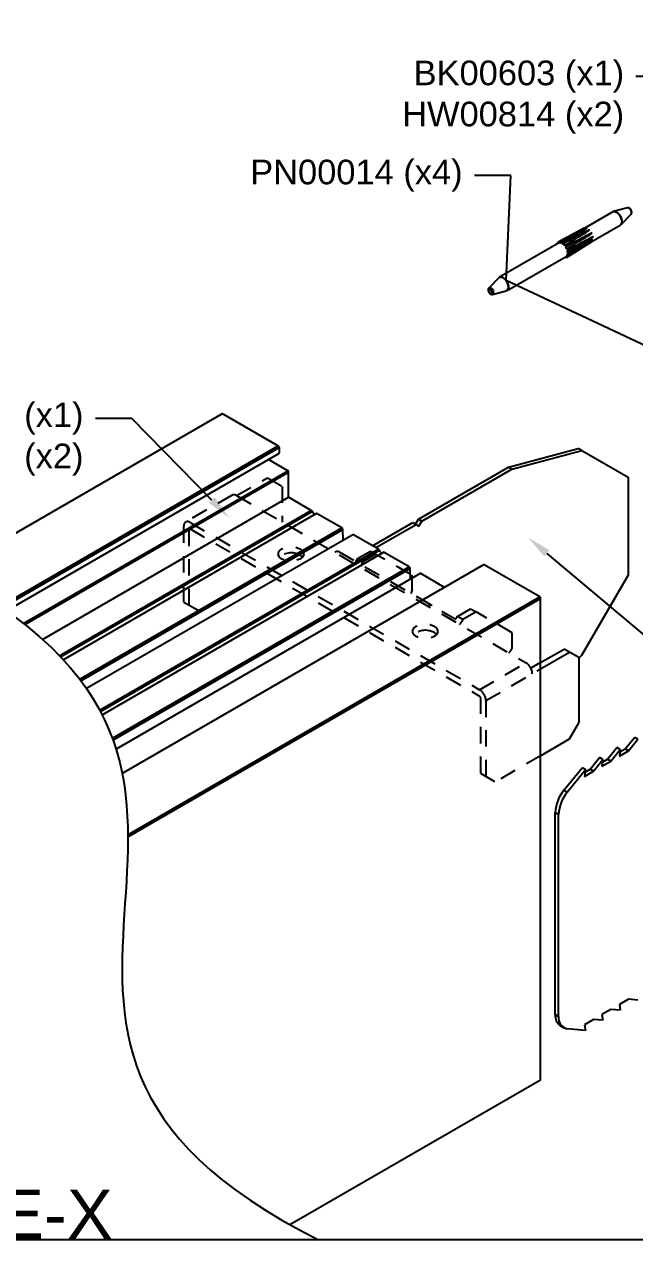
# Model space of a CAD drawing. Header units: inches. Extents: x -3.4 to 11.5, y -14.4 to 0.3.
# Drawn here: x 1.57 to 6.21, y -14.38 to -5.14 of the extents above; entities that cross this region are included whole.
import ezdxf
from ezdxf import colors
from ezdxf.entities.mleader import LeaderData, LeaderLine
from ezdxf.math import Vec2, Vec3

# ---------------------------------------------------------------- set-up
doc = ezdxf.new("R2010")
doc.units = ezdxf.units.IN
doc.header["$LTSCALE"] = 0.5
doc.header["$MEASUREMENT"] = 0
doc.linetypes.add('HIDDEN', pattern=[0.375, 0.25, -0.125])
for name, color, linetype in [('Brackets', 181, 'CONTINUOUS'), ('FAB DWG', 221, 'CONTINUOUS'), ('Hardware', 242, 'CONTINUOUS'), ('Housing', 150, 'CONTINUOUS')]:
    doc.layers.add(name, color=color, linetype=linetype)
doc.layers.add('Text-Unprinted', color=131, linetype='CONTINUOUS', plot=False)
doc.styles.add('LSAD_Standard', font='arial.ttf')

msp = doc.modelspace()

# ---------------------------------------------------------------- linework, layer by layer
at = {"layer": 'Brackets', "transparency": 16777216}
for p, q in [((5.2521, -8.5072), (5.7825, -8.3652)), ((5.2775, -8.5219), (5.8079, -8.3798)), ((5.8079, -8.3798), (5.7825, -8.3652)), ((5.8079, -8.3798), (6.1614, -8.584)), ((4.5671, -8.9028), (5.2522, -8.5073)), ((4.5925, -8.9174), (5.2778, -8.5218)), ((5.2775, -8.5219), (5.2521, -8.5072)), ((6.1614, -8.584), (6.1614, -9.3275)), ((4.217, -9.1048), (4.5229, -8.9283)), ((4.2424, -9.1195), (4.5483, -8.9429)), ((4.5229, -8.9283), (4.5483, -8.9429)), ((4.545, -8.941), (4.5671, -8.9028)), ((4.5483, -8.9429), (4.5704, -8.9557)), ((4.5671, -8.9028), (4.5925, -8.9174)), ((4.5704, -8.9557), (4.5925, -8.9174)), ((6.1613, -9.3276), (5.8078, -9.94)), ((5.4956, -9.9931), (5.6735, -9.8904)), ((5.4956, -10.0419), (5.7157, -9.9148)), ((5.7865, -9.9556), (5.6735, -9.8904)), ((5.8078, -9.94), (5.7865, -9.9589)), ((5.7865, -9.9556), (5.7865, -10.4515)), ((5.7157, -10.5739), (5.7865, -10.4515)), ((5.4956, -10.701), (5.7157, -10.5739)), ((6.1385, -10.6502), (6.2094, -10.5619)), ((6.1639, -10.6649), (6.2348, -10.5766)), ((6.2348, -10.5766), (6.2094, -10.5619)), ((5.8726, -10.8037), (5.9436, -10.7154)), ((5.9689, -10.7301), (5.9436, -10.7154)), ((6.0055, -10.727), (6.0765, -10.6387)), ((6.0309, -10.7416), (6.1019, -10.6533)), ((6.1019, -10.6533), (6.0765, -10.6387)), ((6.1019, -10.6533), (6.0947, -10.7048)), ((6.0947, -10.7048), (6.1639, -10.6649)), ((6.0991, -10.6729), (6.1385, -10.6502)), ((6.1639, -10.6649), (6.1385, -10.6502)), ((5.673, -10.9633), (5.8106, -10.7922)), ((5.6984, -10.978), (5.836, -10.8068)), ((5.836, -10.8068), (5.8106, -10.7922)), ((5.836, -10.8068), (5.8288, -10.8583)), ((5.8333, -10.8264), (5.8726, -10.8037)), ((5.898, -10.8184), (5.8726, -10.8037)), ((5.898, -10.8184), (5.9689, -10.7301)), ((5.9689, -10.7301), (5.9617, -10.7816)), ((5.9617, -10.7816), (6.0309, -10.7416)), ((5.9662, -10.7497), (6.0055, -10.727)), ((6.0309, -10.7416), (6.0055, -10.727)), ((5.8288, -10.8583), (5.898, -10.8184)), ((5.673, -10.9633), (5.6984, -10.978)), ((5.6321, -11.1489), (5.6067, -11.1342)), ((5.6067, -12.6684), (5.6067, -11.1342)), ((5.6321, -12.6831), (5.6321, -11.1489)), ((6.1639, -12.5531), (6.0947, -12.5931)), ((6.2348, -12.5595), (6.1639, -12.5531)), ((6.0309, -12.6299), (5.9617, -12.6698)), ((6.1019, -12.6362), (6.0309, -12.6299)), ((6.0947, -12.5931), (6.1019, -12.6362)), ((5.6067, -12.6684), (5.6321, -12.6831)), ((5.898, -12.7066), (5.8288, -12.7466)), ((5.8288, -12.7466), (5.836, -12.7897)), ((5.9689, -12.7129), (5.898, -12.7066)), ((5.9617, -12.6698), (5.9689, -12.7129)), ((5.6456, -12.7543), (5.671, -12.7689)), ((5.836, -12.7897), (5.6984, -12.7774))]:
    msp.add_line(p, q, dxfattribs=at)
at = {"layer": 'Brackets', "linetype": 'HIDDEN', "transparency": 16777216}
for p, q in [((3.1828, -8.7238), (3.4176, -8.5882)), ((3.4176, -8.5882), (3.5306, -8.6534)), ((3.225, -8.7482), (3.4599, -8.6126)), ((3.5306, -8.6534), (3.5306, -8.9246)), ((3.1489, -8.7204), (2.7953, -8.9245)), ((3.1828, -8.7238), (5.385, -9.9951)), ((2.7813, -9.533), (2.7813, -8.9555)), ((2.8292, -8.9279), (5.0314, -10.1992)), ((2.8235, -9.5574), (2.8235, -8.9799)), ((2.8292, -8.9767), (5.0314, -10.248)), ((4.1022, -9.2028), (4.2022, -9.1451)), ((4.2022, -9.1451), (4.5195, -9.3283)), ((3.6652, -9.1762), (3.6838, -9.1913)), ((3.9642, -9.1519), (4.8448, -9.6603)), ((4.0937, -9.2175), (4.0901, -9.2246)), ((4.0937, -9.2175), (4.1022, -9.2028)), ((4.1445, -9.2272), (4.1022, -9.2028)), ((4.136, -9.2419), (4.1445, -9.2272)), ((4.2445, -9.1695), (4.1445, -9.2272)), ((2.8942, -9.5982), (3.4001, -9.3062)), ((4.5195, -9.4438), (4.5195, -9.3283)), ((4.5195, -9.4438), (4.511, -9.4585)), ((2.7813, -9.533), (2.8942, -9.5982)), ((4.8629, -9.6419), (4.9629, -9.5842)), ((5.0052, -9.6086), (4.9052, -9.6663)), ((4.9629, -9.5842), (5.0052, -9.6086)), ((5.2802, -9.7674), (5.0052, -9.6086)), ((4.8629, -9.6419), (4.8544, -9.6567)), ((4.9052, -9.6663), (4.8629, -9.6419)), ((4.9052, -9.6663), (4.8967, -9.6811)), ((4.6858, -9.7654), (4.7044, -9.7805)), ((5.2802, -9.8829), (5.2802, -9.7674)), ((5.2717, -9.8976), (5.2802, -9.8829)), ((5.0314, -10.1992), (5.385, -9.9951)), ((5.0793, -10.2822), (5.4956, -10.0419)), ((5.4956, -9.9931), (5.4217, -10.0357)), ((5.0371, -10.2578), (5.0371, -10.8352)), ((5.0793, -10.2822), (5.0793, -10.8597)), ((5.4956, -10.701), (5.1501, -10.9005)), ((5.0371, -10.8352), (5.1501, -10.9005))]:
    msp.add_line(p, q, dxfattribs=at)
at = {"layer": 'Brackets', "linetype": 'HIDDEN', "transparency": 16777216, "flags": 128}
for points in [[(3.6652, -9.1274), (3.6861, -9.1455), (3.6935, -9.1668), (3.6861, -9.1882), (3.6652, -9.2063), (3.6338, -9.2185), (3.5968, -9.2227), (3.5597, -9.2185), (3.5283, -9.2063), (3.5074, -9.1882), (3.5, -9.1668), (3.5074, -9.1455), (3.5283, -9.1274), (3.5597, -9.1152), (3.5968, -9.111), (3.6338, -9.1152), (3.6652, -9.1274)], [(4.6858, -9.7166), (4.7068, -9.7347), (4.7142, -9.7561), (4.7068, -9.7774), (4.6858, -9.7956), (4.6544, -9.8077), (4.6174, -9.8119), (4.5804, -9.8077), (4.549, -9.7956), (4.528, -9.7774), (4.5207, -9.7561), (4.528, -9.7347), (4.549, -9.7166), (4.5804, -9.7045), (4.6174, -9.7002), (4.6544, -9.7045), (4.6858, -9.7166)]]:
    msp.add_lwpolyline(points, dxfattribs=at)
at = {"layer": 'Brackets', "linetype": 'HIDDEN', "transparency": 16777216}
for centre, radius, start, end in [((3.1629, -8.7515), 0.0341, 54.38242, 114.30712), ((2.8105, -8.9508), 0.0296, 50.79671, 189.21404), ((2.827, -8.9794), 0.00349, 50.79671, 189.21404), ((3.5982, -9.2943), 0.1358, 60.44293, 130.63961), ((3.9502, -9.183), 0.0341, 65.68605, 125.61817), ((4.1422, -9.2462), 0.00749, 145.18717, 228.60114), ((4.5172, -9.4628), 0.00758, 145.47766, 224.72018), ((4.6573, -9.5912), 0.0341, 65.68605, 125.61817), ((4.8477, -9.6536), 0.00738, 246.35693, 335.1837), ((4.827, -9.6411), 0.0804, 309.93678, 330.18122), ((4.6188, -9.8835), 0.1358, 60.44293, 130.63961), ((5.202, -9.8576), 0.0804, 309.98422, 330.18056), ((5.3288, -10.0828), 0.1042, 2.60548, 57.39452), ((4.9753, -10.2869), 0.1042, 2.60548, 57.39452), ((5.0248, -10.2583), 0.0123, 2.60548, 57.39452)]:
    msp.add_arc(centre, radius, start, end, dxfattribs=at)
at = {"layer": 'Brackets', "transparency": 16777216}
for centre, radius, start, end in [((5.8942, -11.1475), 0.2878, 140.22793, 177.36071), ((5.9196, -11.1621), 0.2878, 140.22793, 177.36071), ((5.7011, -12.6774), 0.0948, 174.52934, 234.15848), ((5.7135, -12.6963), 0.0825, 170.74812, 259.45322)]:
    msp.add_arc(centre, radius, start, end, dxfattribs=at)
at = {"layer": 'Hardware', "transparency": 16777216}
for p, q in [((6.1555, -6.5369), (6.0509, -6.5642)), ((6.0444, -6.5669), (5.8281, -6.6918)), ((6.1074, -6.6622), (6.1834, -6.5852)), ((5.8271, -6.6915), (5.6291, -6.7975)), ((5.8455, -6.6914), (5.6475, -6.7974)), ((5.8439, -6.7166), (5.6682, -6.8106)), ((5.8497, -6.8121), (6.1019, -6.6665)), ((6.1079, -6.6617), (6.1074, -6.6622)), ((5.6314, -6.8053), (5.183, -7.0642)), ((5.6279, -6.8056), (5.6177, -6.811)), ((5.6913, -6.9126), (5.8821, -6.7942)), ((5.7027, -6.8992), (5.8934, -6.7807)), ((5.7038, -6.876), (5.8946, -6.7575)), ((5.2405, -7.1638), (5.6889, -6.9049)), ((5.6986, -6.899), (5.6916, -6.903)), ((5.1775, -7.0685), (5.1015, -7.1454)), ((5.183, -7.0642), (5.1836, -7.0638)), ((5.1294, -7.1937), (5.234, -7.1664))]:
    msp.add_line(p, q, dxfattribs=at)
at = {"layer": 'Hardware', "transparency": 16777216, "flags": 128}
for points in [[(6.1868, -6.5689), (6.1837, -6.5589), (6.1782, -6.5494), (6.1709, -6.5419), (6.1631, -6.5374), (6.156, -6.5368), (6.1555, -6.5369)], [(6.1129, -6.6301), (6.1067, -6.6096), (6.0954, -6.5903), (6.0807, -6.5749), (6.0648, -6.5659), (6.0502, -6.5647), (6.0444, -6.5669)], [(6.0509, -6.5642), (6.0518, -6.564), (6.0664, -6.5653), (6.0822, -6.5742), (6.0968, -6.5895), (6.1081, -6.6088), (6.1143, -6.6291), (6.1144, -6.6475), (6.1085, -6.661), (6.1079, -6.6617)], [(5.6285, -6.807), (5.6274, -6.8041), (5.6271, -6.8012), (5.6278, -6.7988), (5.6292, -6.7974), (5.6313, -6.7972), (5.6337, -6.7982), (5.6361, -6.8002), (5.6381, -6.8029)], [(5.6457, -6.8029), (5.6457, -6.8001), (5.6467, -6.7981), (5.6484, -6.7971), (5.6506, -6.7973), (5.6531, -6.7987), (5.6553, -6.801), (5.6571, -6.8039), (5.6581, -6.8071)], [(5.6666, -6.8125), (5.6679, -6.8108), (5.6698, -6.8103), (5.6722, -6.8109), (5.6746, -6.8127), (5.6767, -6.8152), (5.6782, -6.8183), (5.6789, -6.8214), (5.6787, -6.8241)], [(5.6858, -6.8336), (5.6879, -6.8334), (5.6903, -6.8345), (5.6927, -6.8366), (5.6946, -6.8394), (5.6959, -6.8425), (5.6963, -6.8455), (5.6957, -6.8479), (5.6943, -6.8494)], [(5.6916, -6.903), (5.6928, -6.9061), (5.6931, -6.9091), (5.6925, -6.9114), (5.691, -6.9128), (5.6889, -6.913), (5.6865, -6.9121), (5.6841, -6.9101), (5.6828, -6.9084)], [(5.7003, -6.8858), (5.7023, -6.8884), (5.7038, -6.8915), (5.7044, -6.8946), (5.7041, -6.8972), (5.7029, -6.899), (5.701, -6.8996), (5.6987, -6.8991), (5.6963, -6.8975)], [(5.6981, -6.8604), (5.7006, -6.8618), (5.7028, -6.8642), (5.7045, -6.8672), (5.7055, -6.8703), (5.7055, -6.8732), (5.7046, -6.8753), (5.7029, -6.8764), (5.7007, -6.8763)], [(5.2499, -7.1281), (5.2437, -7.1078), (5.2324, -7.0885), (5.2177, -7.0732), (5.2019, -7.0643), (5.1874, -7.063), (5.1775, -7.0685)], [(5.1836, -7.0638), (5.1888, -7.0619), (5.2034, -7.0632), (5.2193, -7.0722), (5.234, -7.0875), (5.2453, -7.1069), (5.2516, -7.1273), (5.2517, -7.1457), (5.2458, -7.1593), (5.2405, -7.1638)], [(5.1249, -7.1758), (5.1229, -7.1692), (5.1193, -7.163), (5.1145, -7.1581), (5.1094, -7.1552), (5.1047, -7.1548), (5.1012, -7.1569), (5.0993, -7.1613), (5.0993, -7.1672), (5.1013, -7.1738), (5.105, -7.18), (5.1097, -7.1849), (5.1148, -7.1878), (5.1195, -7.1882), (5.123, -7.186), (5.1249, -7.1817), (5.1249, -7.1758)], [(5.1015, -7.1454), (5.1064, -7.1427), (5.1136, -7.1434), (5.1214, -7.1478), (5.1286, -7.1553), (5.1341, -7.1648), (5.1372, -7.1748)]]:
    msp.add_lwpolyline(points, dxfattribs=at)
at = {"layer": 'Hardware', "transparency": 16777216}
for centre, radius, start, end in [((6.082, -6.6406), 0.0327, 307.46801, 18.79806), ((6.1702, -6.574), 0.0173, 319.5377, 17.00805), ((5.8274, -6.6926), 0.00111, 39.52384, 109.07613), ((5.8458, -6.693), 0.00163, 19.97216, 98.97593), ((5.8662, -6.7067), 0.00211, 4.65266, 87.89467), ((5.883, -6.73), 0.00257, 352.22211, 64.10362), ((5.6196, -6.8143), 0.00372, 60.31938, 179.67525), ((5.6413, -6.8226), 0.0199, 99.23349, 119.83026), ((5.6397, -6.8412), 0.0387, 61.68607, 81.20863), ((5.6179, -6.8755), 0.0797, 40.24753, 52.2998), ((5.6033, -6.8879), 0.0988, 22.94487, 33.38086), ((5.8815, -6.7934), 0.00102, 309.26603, 14.64372), ((5.8923, -6.7797), 0.0015, 318.38499, 37.05978), ((5.893, -6.7564), 0.00193, 325.59606, 53.91374), ((5.6792, -6.8882), 0.0193, 300.0137, 310.05272), ((5.6685, -6.8815), 0.0321, 330.13173, 352.28811), ((5.6298, -6.8797), 0.071, 2.81035, 15.8244), ((5.1232, -7.1801), 0.015, 294.51169, 20.5021), ((5.2214, -7.1388), 0.0304, 294.51169, 20.5021)]:
    msp.add_arc(centre, radius, start, end, dxfattribs=at)
for points, knots in [([(6.1884, -6.5659), (6.1876, -6.5629), (6.186, -6.5565), (6.1803, -6.5473), (6.1727, -6.5401), (6.1647, -6.5367), (6.1586, -6.5358), (6.1561, -6.5369), (6.1557, -6.5371)], [0, 0, 0, 0, 0.187108, 0.3993, 0.616134, 0.813294, 0.975409, 1, 1, 1, 1]), ([(6.1833, -6.5848), (6.1839, -6.5843), (6.1863, -6.5824), (6.1883, -6.577), (6.189, -6.5711), (6.1885, -6.5672), (6.1884, -6.5659)], [0, 0, 0, 0, 0.121839, 0.452192, 0.822209, 1, 1, 1, 1]), ([(5.6381, -6.8029), (5.6418, -6.8008), (5.6618, -6.789), (5.7252, -6.7519), (5.7848, -6.7172), (5.8283, -6.6919)], [0, 0, 0, 0, 0.058989, 0.315059, 1, 1, 1, 1]), ([(5.6581, -6.8071), (5.6618, -6.8048), (5.6817, -6.7927), (5.7448, -6.7545), (5.8041, -6.7186), (5.8473, -6.6925)], [0, 0, 0, 0, 0.058989, 0.315059, 1, 1, 1, 1]), ([(5.6787, -6.8241), (5.6824, -6.8218), (5.7024, -6.8094), (5.7656, -6.7702), (5.825, -6.7334), (5.8683, -6.7066)], [0, 0, 0, 0, 0.058989, 0.315059, 1, 1, 1, 1]), ([(5.8842, -6.7277), (5.8837, -6.728), (5.8799, -6.73), (5.8628, -6.739), (5.7973, -6.7739), (5.7349, -6.8073), (5.6858, -6.8336)], [0, 0, 0, 0, 0.007458, 0.057409, 0.257212, 1, 1, 1, 1]), ([(5.6943, -6.8494), (5.6981, -6.8471), (5.7182, -6.8346), (5.782, -6.795), (5.842, -6.7576), (5.8856, -6.7304)], [0, 0, 0, 0, 0.058989, 0.315059, 1, 1, 1, 1]), ([(5.8662, -6.7046), (5.8657, -6.7049), (5.8619, -6.7069), (5.8544, -6.711), (5.8474, -6.7147), (5.8437, -6.7167)], [0, 0, 0, 0, 0.06626, 0.51002, 1, 1, 1, 1]), ([(6.1012, -6.6663), (6.1021, -6.666), (6.1048, -6.6652), (6.1064, -6.6627), (6.1075, -6.661)], [0, 0, 0, 0, 0.336758, 1, 1, 1, 1]), ([(5.8941, -6.7549), (5.8937, -6.7551), (5.8899, -6.7571), (5.8731, -6.7661), (5.8083, -6.801), (5.7467, -6.8342), (5.6981, -6.8604)], [0, 0, 0, 0, 0.0074583, 0.057409, 0.2572117, 1, 1, 1, 1]), ([(5.8935, -6.7788), (5.893, -6.7791), (5.8894, -6.7811), (5.8728, -6.7903), (5.809, -6.8257), (5.7482, -6.8593), (5.7003, -6.8858)], [0, 0, 0, 0, 0.0074583, 0.057409, 0.2572117, 1, 1, 1, 1]), ([(5.8495, -6.8122), (5.8442, -6.8153), (5.8136, -6.8329), (5.783, -6.8505), (5.7577, -6.865)], [0, 0, 0, 0, 0.175007, 1, 1, 1, 1]), ([(5.1841, -7.0642), (5.183, -7.0645), (5.1803, -7.0653), (5.1787, -7.0678), (5.1777, -7.0693)], [0, 0, 0, 0, 0.382384, 1, 1, 1, 1]), ([(5.1016, -7.1458), (5.1008, -7.1466), (5.0983, -7.1489), (5.0963, -7.1547), (5.0958, -7.1627), (5.0981, -7.1722), (5.1034, -7.1818), (5.1108, -7.1896), (5.1188, -7.1937), (5.1254, -7.1949), (5.1285, -7.1937), (5.1292, -7.1934)], [0, 0, 0, 0, 0.052607, 0.155104, 0.272402, 0.412128, 0.55929, 0.707982, 0.848158, 0.963017, 1, 1, 1, 1])]:
    msp.add_open_spline(points, degree=3, knots=knots, dxfattribs=at)
at = {"layer": 'Housing', "transparency": 16777216}
for p, q in [((3.0742, -8.1024), (0.9646, -9.32)), ((3.0791, -8.1028), (3.5003, -8.3459)), ((1.3839, -9.5677), (3.5003, -8.3459)), ((1.3969, -9.5765), (3.5074, -8.3582)), ((1.4318, -9.6006), (3.5053, -8.4035)), ((3.5074, -8.3582), (3.5074, -8.399)), ((3.5719, -8.5342), (3.4254, -8.4496)), ((1.5606, -9.6953), (3.5719, -8.5342)), ((1.5727, -9.7047), (3.579, -8.5464)), ((3.579, -8.7365), (3.579, -8.5464)), ((1.7072, -9.8171), (3.579, -8.7365)), ((3.7515, -8.8361), (3.579, -8.7365)), ((1.8367, -9.9414), (3.7515, -8.8361)), ((1.8443, -9.9493), (3.759, -8.844)), ((1.8648, -9.9711), (3.7881, -8.8608)), ((3.7673, -8.8584), (3.759, -8.844)), ((3.9834, -8.97), (3.7956, -8.8616)), ((1.9906, -10.1204), (3.9834, -8.97)), ((1.999, -10.1315), (3.9904, -8.9819)), ((4.0674, -9.0208), (2.0414, -10.1904)), ((3.9932, -9.0637), (3.9904, -8.9819)), ((4.2618, -9.1307), (4.0724, -9.0213)), ((2.1418, -10.3545), (4.2618, -9.1307)), ((2.1468, -10.3639), (4.2693, -9.1386)), ((4.2776, -9.153), (4.2693, -9.1386)), ((2.1602, -10.3898), (4.2984, -9.1554)), ((4.4953, -9.2655), (4.3059, -9.1562)), ((2.238, -10.5686), (4.4953, -9.2655)), ((2.2428, -10.5818), (4.5024, -9.2774)), ((4.5793, -9.3164), (2.2662, -10.6518)), ((5.0624, -9.25), (2.3129, -10.8373)), ((4.5051, -9.3592), (4.5024, -9.2774)), ((4.7655, -9.4214), (4.5843, -9.3169)), ((5.4886, -9.4937), (5.0674, -9.2505)), ((2.3555, -11.3023), (5.4886, -9.4937)), ((2.3556, -11.3186), (5.4956, -9.5059)), ((5.4956, -13.1618), (5.4956, -9.5059)), ((3.5884, -14.2662), (5.4936, -13.1664))]:
    msp.add_line(p, q, dxfattribs=at)
for centre, radius, start, end in [((3.0764, -8.1061), 0.00437, 50.79688, 189.2142), ((3.4921, -8.3589), 0.0154, 2.6055, 57.39458), ((3.5031, -8.3997), 0.00437, 299.99996, 9.21412), ((3.5636, -8.5471), 0.0154, 2.6054, 57.39447), ((3.74, -8.8544), 0.0216, 28.80748, 58.07295), ((3.7785, -8.8544), 0.0119, 199.33471, 269.9938), ((3.7912, -8.8677), 0.00752, 54.31598, 114.42231), ((3.975, -8.983), 0.0155, 4.01699, 57.29393), ((4.0695, -9.0252), 0.00482, 52.90732, 115.78209), ((4.2504, -9.149), 0.0216, 28.80762, 58.07272), ((4.2888, -9.149), 0.0119, 199.33551, 269.9917), ((4.3015, -9.1623), 0.00752, 54.31619, 114.42168), ((4.487, -9.2785), 0.0155, 4.01701, 57.29393), ((4.5814, -9.3207), 0.00482, 52.90732, 115.7821), ((5.0644, -9.2546), 0.00503, 54.38233, 114.30708), ((5.4803, -9.5066), 0.0154, 2.60542, 57.39447), ((5.4907, -13.1624), 0.00493, 305.0133, 6.29875)]:
    msp.add_arc(centre, radius, start, end, dxfattribs=at)
at = {"layer": 'Housing', "color": 1, "transparency": 16777216}
msp.add_open_spline([(0.8609, -9.2673), (2.4497, -10.0547), (2.3339, -11.824), (2.2182, -13.5934), (3.8069, -14.3808)], degree=3, dxfattribs=at)
at = {"layer": 'Text-Unprinted', "ltscale": 0.5, "transparency": 16777216}
msp.add_lwpolyline([(0, 0), (11.4607, 0), (11.4607, -14.3808), (0, -14.3808)], close=True, dxfattribs=at)

# ---------------------------------------------------------------- texts
at = {"layer": 'Text-Unprinted', "ltscale": 0.5, "transparency": 16777216, "style": 'LSAD_Standard'}
msp.add_attdef('SCALE-X', (0, -14.3744), 'XEffectiveScaleFactor', height=0.375, dxfattribs=at)

# ---------------------------------------------------------------- leaders
at = {"layer": 'FAB DWG', "ltscale": 0.5, "transparency": 16777216}
ml = msp.add_multileader_mtext('Standard', dxfattribs=at)
ml.set_content('\\A1;BK00603 (x1)\\PHW00814 (x2)', color=256, style='LSAD_Standard')
ml.set_leader_properties()
ml.build(insert=Vec2(0, 0))
ml.multileader.update_dxf_attribs({"text_left_attachment_type": 2, "dogleg_length": 0.36, "arrow_head_size": 0.1875})
ctx = ml.context
ctx.base_point, ctx.char_height, ctx.arrow_head_size, ctx.landing_gap_size, ctx.plane_origin = Vec3(4.3829, -5.6971), 0.1875, 0.1875, 0.09, Vec3(8.6858, 9.5444)
ctx.left_attachment, ctx.text_align_type = 2, 2
notes = []
notes.append((ctx, [(1, (1, 1, 0), (6.4983, -5.5377), (-1, 0), 0.2772, [(0, [(7.5723, -6.3424)], 0, [])])]))
ctx.mtext.insert, ctx.mtext.width, ctx.mtext.defined_height, ctx.mtext.alignment, ctx.mtext.flow_direction = Vec3(6.1311, -5.4163), 2.351815, 0.6491, 3, 5
ml = msp.add_multileader_mtext('Standard', dxfattribs=at)
ml.set_content('\\A1;PN00014 (x4)', color=256, style='LSAD_Standard')
ml.set_leader_properties()
ml.build(insert=Vec2(0, 0))
ml.multileader.update_dxf_attribs({"text_left_attachment_type": 2, "dogleg_length": 0.36, "arrow_head_size": 0.1875})
ctx = ml.context
ctx.base_point, ctx.char_height, ctx.arrow_head_size, ctx.landing_gap_size, ctx.plane_origin = Vec3(3.2259, -6.2928), 0.1875, 0.1875, 0.09, Vec3(5.0453, 11.41)
ctx.left_attachment, ctx.text_align_type = 2, 2
notes.append((ctx, [(1, (1, 1, 0), (5.2696, -6.2912), (-1, 0), 0.2772, [(0, [(7.6203, -8.2123), (5.234, -7.0875)], 0, [])])]))
ctx.mtext.insert, ctx.mtext.width, ctx.mtext.defined_height, ctx.mtext.alignment, ctx.mtext.flow_direction = Vec3(4.9024, -6.1698), 8.287107, 3.2689, 3, 5
ml = msp.add_multileader_mtext('Standard', dxfattribs=at)
ml.set_content('\\A1;BK00602 (x1)\\PHW00814 (x2)', color=256, style='LSAD_Standard')
ml.set_leader_properties()
ml.build(insert=Vec2(0, 0))
ml.multileader.update_dxf_attribs({"text_left_attachment_type": 2, "dogleg_length": 0.36, "arrow_head_size": 0.1875})
ctx = ml.context
ctx.base_point, ctx.char_height, ctx.arrow_head_size, ctx.landing_gap_size, ctx.plane_origin = Vec3(0.2703, -8.2967), 0.1875, 0.1875, 0.09, Vec3(4.3083, 6.9447)
ctx.left_attachment, ctx.text_align_type = 2, 2
notes.append((ctx, [(1, (1, 1, 0), (2.3858, -8.1373), (-1, 0), 0.2772, [(0, [(3.1256, -8.8916)], 0, [])])]))
ctx.mtext.insert, ctx.mtext.width, ctx.mtext.defined_height, ctx.mtext.alignment, ctx.mtext.flow_direction = Vec3(2.0185, -8.0159), 2.351815, 0.6491, 3, 5
ml = msp.add_multileader_mtext('Standard', dxfattribs=at)
ml.set_content('\\A1;BK01096 (x2)', color=256, style='LSAD_Standard')
ml.set_leader_properties()
ml.build(insert=Vec2(0, 0))
ml.multileader.update_dxf_attribs({"text_left_attachment_type": 2, "dogleg_length": 0.36, "arrow_head_size": 0.1875})
ctx = ml.context
ctx.base_point, ctx.char_height, ctx.arrow_head_size, ctx.landing_gap_size, ctx.plane_origin = Vec3(7.5338, -12.3032), 0.1875, 0.1875, 0.09, Vec3(4.6181, 10.6749)
ctx.left_attachment = 2
notes.append((ctx, [(0, (1, 1, 0), (7.2566, -12.3032), (1, 0), 0.2772, [(0, [(5.4005, -9.0421), (7.6395, -10.9281)], 0, [])])]))
ctx.mtext.insert, ctx.mtext.width, ctx.mtext.defined_height, ctx.mtext.flow_direction = Vec3(7.6238, -12.1803), 1.582491, 0.2036, 5
for ctx, leaders in notes:
    for number, flags, end, landing, length, lines in leaders:
        leader = LeaderData()
        leader.index, (leader.has_last_leader_line, leader.has_dogleg_vector, leader.attachment_direction) = number, flags
        leader.last_leader_point, leader.dogleg_vector, leader.dogleg_length = Vec3(end), Vec3(landing), length
        for number, points, colour, breaks in lines:
            line = LeaderLine()
            line.index, line.vertices, line.color, line.breaks = number, Vec3.list(points), colors.encode_raw_color(colour), breaks
            leader.lines.append(line)
        ctx.leaders.append(leader)

doc.saveas('drawing.dxf')
